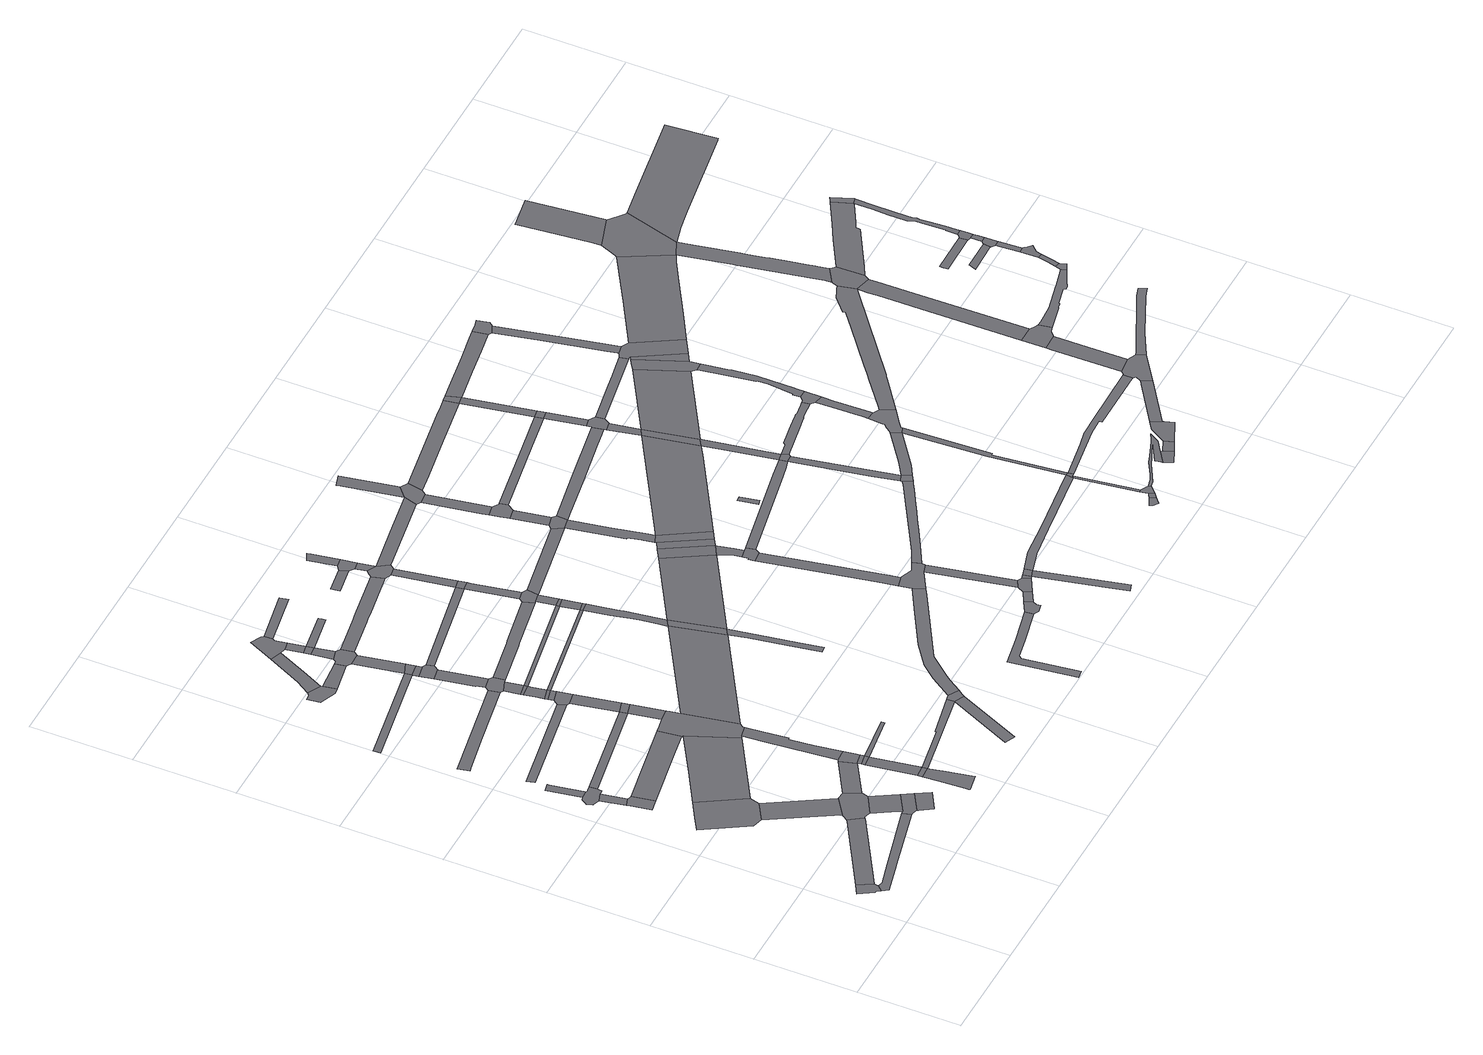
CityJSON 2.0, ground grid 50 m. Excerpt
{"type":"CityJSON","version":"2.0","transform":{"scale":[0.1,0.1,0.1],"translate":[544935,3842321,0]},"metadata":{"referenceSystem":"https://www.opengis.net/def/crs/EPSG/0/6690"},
"CityObjects":{
"road1":{"type":"Road","geometry":[{"type":"MultiSurface","lod":"1","boundaries":[[[0,1,2,3,4,5,6]]]}]},
"road2":{"type":"Road","attributes":{"RoadStructureAttribute.sectionType":"1"},"geometry":[{"type":"MultiSurface","lod":"1","boundaries":[[[7,8,0,6,9,10]]]}]},
"road3":{"type":"Road","attributes":{"RoadStructureAttribute.sectionType":"1"},"geometry":[{"type":"MultiSurface","lod":"1","boundaries":[[[11,12,13,5,4,14,15,16,17,18,19]]]}]},
"road4":{"type":"Road","geometry":[{"type":"MultiSurface","lod":"1","boundaries":[[[20,21,22,23,24,25,26,27]]]}]},
"road5":{"type":"Road","geometry":[{"type":"MultiSurface","lod":"1","boundaries":[[[28,29,30,31,32,33,34]]]}]},
"road6":{"type":"Road","attributes":{"RoadStructureAttribute.sectionType":"1"},"geometry":[{"type":"MultiSurface","lod":"1","boundaries":[[[35,36,30,29]]]}]},
"road7":{"type":"Road","geometry":[{"type":"MultiSurface","lod":"1","boundaries":[[[37,38,39,40,41,42,43,44,45,46,47,48,49,50,36,35,51,52,53]]]}]},
"road8":{"type":"Road","attributes":{"RoadStructureAttribute.sectionType":"1"},"geometry":[{"type":"MultiSurface","lod":"1","boundaries":[[[54,55,56,41,40]]]}]},
"road9":{"type":"Road","attributes":{"RoadStructureAttribute.sectionType":"1"},"geometry":[{"type":"MultiSurface","lod":"1","boundaries":[[[26,25,57,58]]]}]},
"road10":{"type":"Road","geometry":[{"type":"MultiSurface","lod":"1","boundaries":[[[58,57,59,7,10,60,61,62,63,64,65,66,67]]]}]},
"road11":{"type":"Road","attributes":{"RoadStructureAttribute.sectionType":"1"},"geometry":[{"type":"MultiSurface","lod":"1","boundaries":[[[63,62,68,69,70,71]]]}]},
"road12":{"type":"Road","geometry":[{"type":"MultiSurface","lod":"1","boundaries":[[[71,70,11,19,72,73,74,75]]]}]},
"road13":{"type":"Road","attributes":{"RoadStructureAttribute.sectionType":"1"},"geometry":[{"type":"MultiSurface","lod":"1","boundaries":[[[75,74,76,77,78]]]}]},
"road14":{"type":"Road","attributes":{"RoadStructureAttribute.sectionType":"1"},"geometry":[{"type":"MultiSurface","lod":"1","boundaries":[[[79,34,33,80,81]]]}]},
"road15":{"type":"Road","attributes":{"function":"3","RoadStructureAttribute.sectionType":"1"},"geometry":[{"type":"MultiSurface","lod":"1","boundaries":[[[82,83,20,27,84]]]}]},
"road16":{"type":"Road","attributes":{"RoadStructureAttribute.sectionType":"1"},"geometry":[{"type":"MultiSurface","lod":"1","boundaries":[[[85,67,66,86]]]}]},
"road17":{"type":"Road","attributes":{"RoadStructureAttribute.sectionType":"1"},"geometry":[{"type":"MultiSurface","lod":"1","boundaries":[[[87,37,53,88,89]]]}]},
"road18":{"type":"Road","attributes":{"RoadStructureAttribute.sectionType":"1"},"geometry":[{"type":"MultiSurface","lod":"1","boundaries":[[[90,91,92,93]]]}]},
"road19":{"type":"Road","attributes":{"RoadStructureAttribute.sectionType":"1"},"geometry":[{"type":"MultiSurface","lod":"1","boundaries":[[[94,95,96,97,98,99,100,101]]]}]},
"road20":{"type":"Road","attributes":{"RoadStructureAttribute.sectionType":"1"},"geometry":[{"type":"MultiSurface","lod":"1","boundaries":[[[102,103,104,105,106,107,108,109,110,111]]]}]},
"road21":{"type":"Road","geometry":[{"type":"MultiSurface","lod":"1","boundaries":[[[112,113,106,105]]]}]},
"road22":{"type":"Road","attributes":{"RoadStructureAttribute.sectionType":"1"},"geometry":[{"type":"MultiSurface","lod":"1","boundaries":[[[114,115,116,117,118,119,113,112]]]}]},
"road23":{"type":"Road","attributes":{"RoadStructureAttribute.sectionType":"1"},"geometry":[{"type":"MultiSurface","lod":"1","boundaries":[[[120,121,122,123]]]}]},
"road24":{"type":"Road","geometry":[{"type":"MultiSurface","lod":"1","boundaries":[[[124,125,118,117]]]}]},
"road25":{"type":"Road","attributes":{"RoadStructureAttribute.sectionType":"1"},"geometry":[{"type":"MultiSurface","lod":"1","boundaries":[[[126,127,86,128,125,124]]]}]},
"road26":{"type":"Road","geometry":[{"type":"MultiSurface","lod":"1","boundaries":[[[129,130,131,85,86,127]]]}]},
"road27":{"type":"Road","attributes":{"RoadStructureAttribute.sectionType":"1"},"geometry":[{"type":"MultiSurface","lod":"1","boundaries":[[[132,133,134,135,136,137,138,131,130]]]}]},
"road28":{"type":"Road","geometry":[{"type":"MultiSurface","lod":"1","boundaries":[[[139,140,141,142,143,144,145,146,147]]]}]},
"road29":{"type":"Road","geometry":[{"type":"MultiSurface","lod":"1","boundaries":[[[148,149,150,151,152,153,79,81,154,82,84,137,136,155,156,157]]]}]},
"road30":{"type":"Road","geometry":[{"type":"MultiSurface","lod":"1","boundaries":[[[158,159,160,124,117]]]}]},
"road31":{"type":"Road","attributes":{"RoadStructureAttribute.sectionType":"1"},"geometry":[{"type":"MultiSurface","lod":"1","boundaries":[[[161,89,162,151,150]]]}]},
"road32":{"type":"Road","geometry":[{"type":"MultiSurface","lod":"1","boundaries":[[[163,87,89,161]]]}]},
"road33":{"type":"Road","attributes":{"RoadStructureAttribute.sectionType":"1"},"geometry":[{"type":"MultiSurface","lod":"1","boundaries":[[[164,165,139,147,166,167]]]}]},
"road34":{"type":"Road","attributes":{"RoadStructureAttribute.sectionType":"1"},"geometry":[{"type":"MultiSurface","lod":"1","boundaries":[[[168,146,145,169]]]}]},
"road35":{"type":"Road","attributes":{"RoadStructureAttribute.sectionType":"1"},"geometry":[{"type":"MultiSurface","lod":"1","boundaries":[[[170,171,172,87,163]]]}]},
"road36":{"type":"Road","geometry":[{"type":"MultiSurface","lod":"1","boundaries":[[[173,174,90,93,171,170]]]}]},
"road37":{"type":"Road","attributes":{"RoadStructureAttribute.sectionType":"1"},"geometry":[{"type":"MultiSurface","lod":"1","boundaries":[[[175,176,177,174,173]]]}]},
"road38":{"type":"Road","geometry":[{"type":"MultiSurface","lod":"1","boundaries":[[[178,179,177,176]]]}]},
"road39":{"type":"Road","attributes":{"RoadStructureAttribute.sectionType":"1"},"geometry":[{"type":"MultiSurface","lod":"1","boundaries":[[[180,181,182,183,184,185,179,178]]]}]},
"road40":{"type":"Road","attributes":{"RoadStructureAttribute.sectionType":"1"},"geometry":[{"type":"MultiSurface","lod":"1","boundaries":[[[186,187,188,112,105,189]]]}]},
"road41":{"type":"Road","geometry":[{"type":"MultiSurface","lod":"1","boundaries":[[[190,191,184,183]]]}]},
"road42":{"type":"Road","attributes":{"RoadStructureAttribute.sectionType":"1"},"geometry":[{"type":"MultiSurface","lod":"1","boundaries":[[[192,193,191,190]]]}]},
"road43":{"type":"Road","geometry":[{"type":"MultiSurface","lod":"1","boundaries":[[[194,195,94,101,193,192,196,197]]]}]},
"road44":{"type":"Road","attributes":{"RoadStructureAttribute.sectionType":"1"},"geometry":[{"type":"MultiSurface","lod":"1","boundaries":[[[198,199,200,201,202,195,194]]]}]},
"road45":{"type":"Road","attributes":{"RoadStructureAttribute.sectionType":"1"},"geometry":[{"type":"MultiSurface","lod":"1","boundaries":[[[203,204,123,205,206,207,208]]]}]},
"road46":{"type":"Road","geometry":[{"type":"MultiSurface","lod":"1","boundaries":[[[209,208,207,200,199,210,211,212]]]}]},
"road47":{"type":"Road","geometry":[{"type":"MultiSurface","lod":"1","boundaries":[[[213,120,123,204]]]}]},
"road48":{"type":"Road","attributes":{"RoadStructureAttribute.sectionType":"1"},"geometry":[{"type":"MultiSurface","lod":"1","boundaries":[[[214,215,120,213]]]}]},
"road49":{"type":"Road","geometry":[{"type":"MultiSurface","lod":"1","boundaries":[[[216,217,218,168,169,215,214,219,220]]]}]},
"road50":{"type":"Road","attributes":{"RoadStructureAttribute.sectionType":"1"},"geometry":[{"type":"MultiSurface","lod":"1","boundaries":[[[221,222,223,217,216]]]}]},
"road51":{"type":"Road","geometry":[{"type":"MultiSurface","lod":"1","boundaries":[[[224,164,167,225,226,227,228,229,230,231]]]}]},
"road52":{"type":"Road","geometry":[{"type":"MultiSurface","lod":"1","boundaries":[[[232,233,223,222]]]}]},
"road53":{"type":"Road","attributes":{"RoadStructureAttribute.sectionType":"1"},"geometry":[{"type":"MultiSurface","lod":"1","boundaries":[[[226,225,233,232]]]}]},
"road54":{"type":"Road","attributes":{"RoadStructureAttribute.sectionType":"1"},"geometry":[{"type":"MultiSurface","lod":"1","boundaries":[[[189,234,235,236,237]]]}]},
"road55":{"type":"Road","attributes":{"function":"3","RoadStructureAttribute.sectionType":"1"},"geometry":[{"type":"MultiSurface","lod":"1","boundaries":[[[238,157,156,239]]]}]},
"road56":{"type":"Road","geometry":[{"type":"MultiSurface","lod":"1","boundaries":[[[240,241,242,232,222]]]}]},
"road57":{"type":"Road","geometry":[{"type":"MultiSurface","lod":"1","boundaries":[[[243,244,186,189,237,245,246]]]}]},
"road58":{"type":"Road","attributes":{"RoadStructureAttribute.sectionType":"1"},"geometry":[{"type":"MultiSurface","lod":"1","boundaries":[[[247,178,176,248]]]}]},
"road59":{"type":"Road","attributes":{"RoadStructureAttribute.sectionType":"1"},"geometry":[{"type":"MultiSurface","lod":"1","boundaries":[[[249,190,183,250]]]}]},
"road60":{"type":"Road","attributes":{"RoadStructureAttribute.sectionType":"1"},"geometry":[{"type":"MultiSurface","lod":"1","boundaries":[[[251,230,229,252]]]}]},
"road61":{"type":"Road","attributes":{"RoadStructureAttribute.sectionType":"1"},"geometry":[{"type":"MultiSurface","lod":"1","boundaries":[[[253,254,255,197,196,256,257,258]]]}]},
"road62":{"type":"Road","attributes":{"RoadStructureAttribute.sectionType":"1"},"geometry":[{"type":"MultiSurface","lod":"1","boundaries":[[[259,212,211,260]]]}]},
"road63":{"type":"Road","attributes":{"RoadStructureAttribute.sectionType":"1"},"geometry":[{"type":"MultiSurface","lod":"1","boundaries":[[[261,262,263,264,265,220,219,266,267,268,269,270,271]]]}]},
"road64":{"type":"Road","attributes":{"RoadStructureAttribute.sectionType":"1"},"geometry":[{"type":"MultiSurface","lod":"1","boundaries":[[[272,273,274,275,276,277,278,239]]]}]},
"road65":{"type":"Road","geometry":[{"type":"MultiSurface","lod":"1","boundaries":[[[279,238,239,278]]]}]},
"road66":{"type":"Road","attributes":{"RoadStructureAttribute.sectionType":"1"},"geometry":[{"type":"MultiSurface","lod":"1","boundaries":[[[280,281,282,283,284,248,285,286,287,288,289,290,291,292,238,279]]]}]},
"road67":{"type":"Road","geometry":[{"type":"MultiSurface","lod":"1","boundaries":[[[293,247,248,284]]]}]},
"road68":{"type":"Road","attributes":{"RoadStructureAttribute.sectionType":"1"},"geometry":[{"type":"MultiSurface","lod":"1","boundaries":[[[294,295,250,296,297,247,293]]]}]},
"road69":{"type":"Road","geometry":[{"type":"MultiSurface","lod":"1","boundaries":[[[298,299,300,301,302]]]}]},
"road70":{"type":"Road","geometry":[{"type":"MultiSurface","lod":"1","boundaries":[[[303,249,250,295]]]}]},
"road71":{"type":"Road","attributes":{"RoadStructureAttribute.sectionType":"1"},"geometry":[{"type":"MultiSurface","lod":"1","boundaries":[[[304,305,306,307,308,243,246,309,310,311,312,313]]]}]},
"road72":{"type":"Road","attributes":{"RoadStructureAttribute.sectionType":"1"},"geometry":[{"type":"MultiSurface","lod":"1","boundaries":[[[314,315,316,249,303]]]}]},
"road73":{"type":"Road","geometry":[{"type":"MultiSurface","lod":"1","boundaries":[[[317,318,253,258,315,314,319]]]}]},
"road74":{"type":"Road","attributes":{"RoadStructureAttribute.sectionType":"1"},"geometry":[{"type":"MultiSurface","lod":"1","boundaries":[[[320,321,260,322,318,317]]]}]},
"road75":{"type":"Road","attributes":{"RoadStructureAttribute.sectionType":"1"},"geometry":[{"type":"MultiSurface","lod":"1","boundaries":[[[323,324,325,326,327,328,329,330,331]]]}]},
"road76":{"type":"Road","geometry":[{"type":"MultiSurface","lod":"1","boundaries":[[[332,333,259,260,321]]]}]},
"road77":{"type":"Road","attributes":{"RoadStructureAttribute.sectionType":"1"},"geometry":[{"type":"MultiSurface","lod":"1","boundaries":[[[334,335,259,333]]]}]},
"road78":{"type":"Road","geometry":[{"type":"MultiSurface","lod":"1","boundaries":[[[336,337,338,261,271,335,334,339,340]]]}]},
"road79":{"type":"Road","geometry":[{"type":"MultiSurface","lod":"1","boundaries":[[[341,342,343,298,302,344,345]]]}]},
"road80":{"type":"Road","attributes":{"RoadStructureAttribute.sectionType":"1"},"geometry":[{"type":"MultiSurface","lod":"1","boundaries":[[[345,344,336,340]]]}]},
"road81":{"type":"Road","attributes":{"RoadStructureAttribute.sectionType":"1"},"geometry":[{"type":"MultiSurface","lod":"1","boundaries":[[[346,347,348,343,342,341]]]}]},
"road82":{"type":"Road","attributes":{"function":"3","RoadStructureAttribute.sectionType":"1"},"geometry":[{"type":"MultiSurface","lod":"1","boundaries":[[[349,279,278,350,351]]]}]},
"road83":{"type":"Road","attributes":{"RoadStructureAttribute.sectionType":"1"},"geometry":[{"type":"MultiSurface","lod":"1","boundaries":[[[352,319,314,353]]]}]},
"road84":{"type":"Road","geometry":[{"type":"MultiSurface","lod":"1","boundaries":[[[354,323,331,355,356,357,358]]]}]},
"road85":{"type":"Road","attributes":{"RoadStructureAttribute.sectionType":"1"},"geometry":[{"type":"MultiSurface","lod":"1","boundaries":[[[359,360,340,339,361,362]]]}]},
"road86":{"type":"Road","attributes":{"RoadStructureAttribute.sectionType":"1"},"geometry":[{"type":"MultiSurface","lod":"1","boundaries":[[[363,354,358,364]]]}]},
"road87":{"type":"Road","attributes":{"RoadStructureAttribute.sectionType":"1"},"geometry":[{"type":"MultiSurface","lod":"1","boundaries":[[[365,366,367,368,369,370]]]}]},
"road88":{"type":"Road","geometry":[{"type":"MultiSurface","lod":"1","boundaries":[[[371,372,370,369,304,313,373,374,375,376]]]}]},
"road89":{"type":"Road","geometry":[{"type":"MultiSurface","lod":"1","boundaries":[[[377,349,351,378]]]}]},
"road90":{"type":"Road","geometry":[{"type":"MultiSurface","lod":"1","boundaries":[[[379,380,363,364,381,382]]]}]},
"road91":{"type":"Road","geometry":[{"type":"MultiSurface","lod":"1","boundaries":[[[383,384,385,386,387,367,366,388]]]}]},
"road92":{"type":"Road","attributes":{"RoadStructureAttribute.sectionType":"1"},"geometry":[{"type":"MultiSurface","lod":"1","boundaries":[[[389,390,378,351,391,392,385,384]]]}]},
"road93":{"type":"Road","attributes":{"RoadStructureAttribute.sectionType":"1"},"geometry":[{"type":"MultiSurface","lod":"1","boundaries":[[[374,373,380,379]]]}]},
"road94":{"type":"Road","attributes":{"RoadStructureAttribute.sectionType":"1"},"geometry":[{"type":"MultiSurface","lod":"1","boundaries":[[[393,377,378,394]]]}]},
"road95":{"type":"Road","attributes":{"RoadStructureAttribute.sectionType":"1"},"geometry":[{"type":"MultiSurface","lod":"1","boundaries":[[[395,382,381,396]]]}]},
"road96":{"type":"Road","attributes":{"RoadStructureAttribute.sectionType":"1"},"geometry":[{"type":"MultiSurface","lod":"1","boundaries":[[[397,398,399,353,400,401,402,403,404,405]]]}]},
"road97":{"type":"Road","attributes":{"RoadStructureAttribute.sectionType":"1"},"geometry":[{"type":"MultiSurface","lod":"1","boundaries":[[[406,407,396,408,409,410]]]}]},
"road98":{"type":"Road","geometry":[{"type":"MultiSurface","lod":"1","boundaries":[[[405,404,393,394,411]]]}]},
"road99":{"type":"Road","geometry":[{"type":"MultiSurface","lod":"1","boundaries":[[[412,395,396,407]]]}]},
"road100":{"type":"Road","geometry":[{"type":"MultiSurface","lod":"1","boundaries":[[[413,414,352,353,399,415]]]}]},
"road101":{"type":"Road","attributes":{"RoadStructureAttribute.sectionType":"1"},"geometry":[{"type":"MultiSurface","lod":"1","boundaries":[[[416,417,418,414,413]]]}]},
"road102":{"type":"Road","geometry":[{"type":"MultiSurface","lod":"1","boundaries":[[[419,420,421,422,423,418,417,424,425]]]}]},
"road103":{"type":"Road","attributes":{"RoadStructureAttribute.sectionType":"1"},"geometry":[{"type":"MultiSurface","lod":"1","boundaries":[[[426,427,428,429,421,420]]]}]},
"road104":{"type":"Road","geometry":[{"type":"MultiSurface","lod":"1","boundaries":[[[430,431,432,359,362,427,426,433,434]]]}]},
"road105":{"type":"Road","attributes":{"RoadStructureAttribute.sectionType":"1"},"geometry":[{"type":"MultiSurface","lod":"1","boundaries":[[[435,436,437,359,432]]]}]},
"road106":{"type":"Road","attributes":{"RoadStructureAttribute.sectionType":"1"},"geometry":[{"type":"MultiSurface","lod":"1","boundaries":[[[438,439,440,441,376,375,442,443,444,445,446,447,448,449]]]}]},
"road107":{"type":"Road","attributes":{"RoadStructureAttribute.sectionType":"1"},"geometry":[{"type":"MultiSurface","lod":"1","boundaries":[[[450,451,452,453,383,388,454,455,456,457]]]}]},
"road108":{"type":"Road","geometry":[{"type":"MultiSurface","lod":"1","boundaries":[[[458,459,460,461]]]}]},
"road109":{"type":"Road","attributes":{"function":"3","RoadStructureAttribute.sectionType":"1"},"geometry":[{"type":"MultiSurface","lod":"1","boundaries":[[[462,463,464,405,411,465,466,467]]]}]},
"road110":{"type":"Road","attributes":{"RoadStructureAttribute.sectionType":"1"},"geometry":[{"type":"MultiSurface","lod":"1","boundaries":[[[468,469,470,412,407,471,472,473]]]}]},
"road111":{"type":"Road","attributes":{"RoadStructureAttribute.sectionType":"1"},"geometry":[{"type":"MultiSurface","lod":"1","boundaries":[[[474,475,415,399,476,477,478,479,480]]]}]},
"road112":{"type":"Road","attributes":{"RoadStructureAttribute.sectionType":"1"},"geometry":[{"type":"MultiSurface","lod":"1","boundaries":[[[481,482,425,424,483,484]]]}]},
"road113":{"type":"Road","attributes":{"RoadStructureAttribute.sectionType":"1"},"geometry":[{"type":"MultiSurface","lod":"1","boundaries":[[[485,486,487,488,434,433,489,490,491]]]}]},
"road114":{"type":"Road","geometry":[{"type":"MultiSurface","lod":"1","boundaries":[[[492,493,438,449,494]]]}]},
"road115":{"type":"Road","geometry":[{"type":"MultiSurface","lod":"1","boundaries":[[[495,496,497,498,499,500]]]}]},
"road116":{"type":"Road","attributes":{"RoadStructureAttribute.sectionType":"1"},"geometry":[{"type":"MultiSurface","lod":"1","boundaries":[[[457,501,502,493,492,503]]]}]},
"road117":{"type":"Road","geometry":[{"type":"MultiSurface","lod":"1","boundaries":[[[504,450,457,503,505,506,507]]]}]},
"road118":{"type":"Road","attributes":{"RoadStructureAttribute.sectionType":"1"},"geometry":[{"type":"MultiSurface","lod":"1","boundaries":[[[508,509,495,500,510,511]]]}]},
"road119":{"type":"Road","attributes":{"RoadStructureAttribute.sectionType":"1"},"geometry":[{"type":"MultiSurface","lod":"1","boundaries":[[[512,513,514,467,515,450,504]]]}]},
"road120":{"type":"Road","geometry":[{"type":"MultiSurface","lod":"1","boundaries":[[[516,517,518,508,511,519,520,521]]]}]},
"road121":{"type":"Road","attributes":{"RoadStructureAttribute.sectionType":"1"},"geometry":[{"type":"MultiSurface","lod":"1","boundaries":[[[522,473,518,517]]]}]},
"road122":{"type":"Road","geometry":[{"type":"MultiSurface","lod":"1","boundaries":[[[523,462,467,514]]]}]},
"road123":{"type":"Road","attributes":{"RoadStructureAttribute.sectionType":"1"},"geometry":[{"type":"MultiSurface","lod":"1","boundaries":[[[524,525,462,523]]]}]},
"road124":{"type":"Road","geometry":[{"type":"MultiSurface","lod":"1","boundaries":[[[526,468,473,522,527]]]}]},
"road125":{"type":"Road","geometry":[{"type":"MultiSurface","lod":"1","boundaries":[[[528,529,530,474,480,525,524,531,532]]]}]},
"road126":{"type":"Road","attributes":{"RoadStructureAttribute.sectionType":"1"},"geometry":[{"type":"MultiSurface","lod":"1","boundaries":[[[533,534,535,536,492,494,537,538,539]]]}]},
"road127":{"type":"Road","attributes":{"RoadStructureAttribute.sectionType":"1"},"geometry":[{"type":"MultiSurface","lod":"1","boundaries":[[[540,484,529,528]]]}]},
"road128":{"type":"Road","geometry":[{"type":"MultiSurface","lod":"1","boundaries":[[[541,481,484,540]]]}]},
"road129":{"type":"Road","attributes":{"RoadStructureAttribute.sectionType":"1"},"geometry":[{"type":"MultiSurface","lod":"1","boundaries":[[[542,491,481,541]]]}]},
"road130":{"type":"Road","geometry":[{"type":"MultiSurface","lod":"1","boundaries":[[[543,485,491,542]]]}]},
"road131":{"type":"Road","attributes":{"RoadStructureAttribute.sectionType":"1"},"geometry":[{"type":"MultiSurface","lod":"1","boundaries":[[[544,545,546,539,547,468,526]]]}]},
"road132":{"type":"Road","attributes":{"RoadStructureAttribute.sectionType":"1"},"geometry":[{"type":"MultiSurface","lod":"1","boundaries":[[[548,549,550,551,552,553,554,555,556,557,504,507,558,559,560,561,562,563,564,565]]]}]},
"road133":{"type":"Road","attributes":{"RoadStructureAttribute.sectionType":"1"},"geometry":[{"type":"MultiSurface","lod":"1","boundaries":[[[566,567,568,569,570,571,572,573,574,575,576,577,521,520,578,579,580,581,582,583,584,585,586,587,588,589]]]}]},
"road134":{"type":"Road","geometry":[{"type":"MultiSurface","lod":"1","boundaries":[[[589,588,590,591,592]]]}]},
"road135":{"type":"Road","attributes":{"function":"3","RoadStructureAttribute.sectionType":"1"},"geometry":[{"type":"MultiSurface","lod":"1","boundaries":[[[593,594,523,514,595]]]}]},
"road136":{"type":"Road","geometry":[{"type":"MultiSurface","lod":"1","boundaries":[[[596,597,598,599,600,533,539,546,601,602,603,604,605,606]]]}]},
"road137":{"type":"Road","attributes":{"RoadStructureAttribute.sectionType":"1"},"geometry":[{"type":"MultiSurface","lod":"1","boundaries":[[[607,592,591,608]]]}]},
"road138":{"type":"Road","attributes":{"RoadStructureAttribute.sectionType":"1"},"geometry":[{"type":"MultiSurface","lod":"1","boundaries":[[[609,610,611,612,532,531,613,614]]]}]},
"road139":{"type":"Road","attributes":{"RoadStructureAttribute.sectionType":"1"},"geometry":[{"type":"MultiSurface","lod":"1","boundaries":[[[615,616,617,618,619,596,606,620,621,622,623,624]]]}]},
"road140":{"type":"Road","attributes":{"RoadStructureAttribute.sectionType":"1"},"geometry":[{"type":"MultiSurface","lod":"1","boundaries":[[[625,626,627,628,543,542,629,630,631]]]}]},
"road141":{"type":"Road","geometry":[{"type":"MultiSurface","lod":"1","boundaries":[[[632,633,548,565,634,615,624,635]]]}]},
"road142":{"type":"Road","attributes":{"RoadStructureAttribute.sectionType":"1"},"geometry":[{"type":"MultiSurface","lod":"1","boundaries":[[[636,637,638,639,640,526,527,641,642,643,644,645,646]]]}]},
"road143":{"type":"Road","geometry":[{"type":"MultiSurface","lod":"1","boundaries":[[[647,648,649,650,607,608,651,652,653,654]]]}]},
"road144":{"type":"Road","attributes":{"RoadStructureAttribute.sectionType":"1"},"geometry":[{"type":"MultiSurface","lod":"1","boundaries":[[[655,656,657,658,659,660,661,662,663,664,665,666,667,668,669,670,671,632,635]]]}]},
"road145":{"type":"Road","geometry":[{"type":"MultiSurface","lod":"1","boundaries":[[[672,673,593,595,674,662,661,675,676]]]}]},
"road146":{"type":"Road","attributes":{"RoadStructureAttribute.sectionType":"1"},"geometry":[{"type":"MultiSurface","lod":"1","boundaries":[[[677,672,676,678]]]}]},
"road147":{"type":"Road","attributes":{"RoadStructureAttribute.sectionType":"1"},"geometry":[{"type":"MultiSurface","lod":"1","boundaries":[[[679,680,647,654,681]]]}]},
"road148":{"type":"Road","attributes":{"RoadStructureAttribute.sectionType":"1"},"geometry":[{"type":"MultiSurface","lod":"1","boundaries":[[[682,683,684,685,686,687,688,689,690,691,692,693]]]}]},
"road149":{"type":"Road","geometry":[{"type":"MultiSurface","lod":"1","boundaries":[[[694,693,692,695,609,614,696,677,678,697,698]]]}]},
"road150":{"type":"Road","geometry":[{"type":"MultiSurface","lod":"1","boundaries":[[[699,700,625,631,688,687,701]]]}]},
"road151":{"type":"Road","attributes":{"RoadStructureAttribute.sectionType":"1"},"geometry":[{"type":"MultiSurface","lod":"1","boundaries":[[[702,703,704,705,706,707,708,709,710,711,712,713,604,603,714,715,716,717,718]]]}]},
"road152":{"type":"Road","geometry":[{"type":"MultiSurface","lod":"1","boundaries":[[[719,720,721,722,636,646,723,724,725,679,681,726,727,728]]]}]},
"road153":{"type":"Road","attributes":{"RoadStructureAttribute.sectionType":"1"},"geometry":[{"type":"MultiSurface","lod":"1","boundaries":[[[729,730,731,732,721,720]]]}]},
"road154":{"type":"Road","attributes":{"function":"3","RoadStructureAttribute.sectionType":"1"},"geometry":[{"type":"MultiSurface","lod":"1","boundaries":[[[733,734,735,736,698,697,737,738,739,740,741]]]}]},
"road155":{"type":"Road","geometry":[{"type":"MultiSurface","lod":"1","boundaries":[[[742,743,744,731,730,745,746,747]]]}]},
"road156":{"type":"Road","attributes":{"RoadStructureAttribute.sectionType":"1"},"geometry":[{"type":"MultiSurface","lod":"1","boundaries":[[[718,748,749,750,751,752,744,743,753,754,755]]]}]},
"road157":{"type":"Road","attributes":{"RoadStructureAttribute.sectionType":"1"},"geometry":[{"type":"MultiSurface","lod":"1","boundaries":[[[756,757,758,759,760,761,728,727]]]}]},
"road158":{"type":"Road","geometry":[{"type":"MultiSurface","lod":"1","boundaries":[[[762,763,764,702,718,755,765,766,767,768]]]}]},
"road159":{"type":"Road","attributes":{"RoadStructureAttribute.sectionType":"1"},"geometry":[{"type":"MultiSurface","lod":"1","boundaries":[[[769,770,771,772,773,774,775,776,777,778,747,746,779,780,781,782,783,784,785,786,787,788,789]]]}]},
"road160":{"type":"Road","attributes":{"RoadStructureAttribute.sectionType":"1"},"geometry":[{"type":"MultiSurface","lod":"1","boundaries":[[[790,791,792,793,794,795,796,797,798,799,800,801,802,741,803,804,805,806,807,808,809,810,764,763]]]}]},
"road161":{"type":"Road","geometry":[{"type":"MultiSurface","lod":"1","boundaries":[[[811,812,813,814,815,733,741,802,816]]]}]},
"road162":{"type":"Road","attributes":{"RoadStructureAttribute.sectionType":"1"},"geometry":[{"type":"MultiSurface","lod":"1","boundaries":[[[817,818,819,820,821,822,814,813]]]}]},
"road163":{"type":"Road","geometry":[{"type":"MultiSurface","lod":"1","boundaries":[[[823,769,789,824,825,826]]]}]},
"road164":{"type":"Road","geometry":[{"type":"MultiSurface","lod":"1","boundaries":[[[827,828,829,830,831,832]]]}]},
"road165":{"type":"Road","geometry":[{"type":"MultiSurface","lod":"1","boundaries":[[[833,834,835,836,837]]]}]},
"road166":{"type":"Road","attributes":{"RoadStructureAttribute.sectionType":"1"},"geometry":[{"type":"MultiSurface","lod":"1","boundaries":[[[838,839,823,826,840,841]]]}]},
"road167":{"type":"Road","attributes":{"RoadStructureAttribute.sectionType":"1"},"geometry":[{"type":"MultiSurface","lod":"1","boundaries":[[[842,843,844,845,846,847,768,767,848,849,850,851,852,853,854]]]}]},
"road168":{"type":"Road","geometry":[{"type":"MultiSurface","lod":"1","boundaries":[[[855,856,857,858,838,841,859,860,861]]]}]},
"road169":{"type":"Road","attributes":{"RoadStructureAttribute.sectionType":"1"},"geometry":[{"type":"MultiSurface","lod":"1","boundaries":[[[862,863,864,865,866,858,857]]]}]},
"road170":{"type":"Road","geometry":[{"type":"MultiSurface","lod":"1","boundaries":[[[867,868,869,870,871,827,832,872,873,865,864]]]}]},
"road171":{"type":"Road","attributes":{"RoadStructureAttribute.sectionType":"1"},"geometry":[{"type":"MultiSurface","lod":"1","boundaries":[[[874,875,876,869,868]]]}]},
"road172":{"type":"Road","geometry":[{"type":"MultiSurface","lod":"1","boundaries":[[[877,878,879,880,881,833,837,882,883,876,875]]]}]},
"road173":{"type":"Road","attributes":{"RoadStructureAttribute.sectionType":"1"},"geometry":[{"type":"MultiSurface","lod":"1","boundaries":[[[884,885,886,887,888,889,890,891,892,893,854,894,895,896,897,898,899,900,901,879,878]]]}]},
"road174":{"type":"Road","geometry":[{"type":"MultiSurface","lod":"1","boundaries":[[[902,903,842,854,893,904]]]}]},
"road175":{"type":"Road","attributes":{"function":"3","RoadStructureAttribute.sectionType":"1"},"geometry":[{"type":"MultiSurface","lod":"1","boundaries":[[[905,906,907,908,816,802,909,910,911,912,913]]]}]}
},
"vertices":[
[125,305,0],[77,276,0],[118,208,0],[126,207,0],[139,189,0],[164,215,0],[166,236,0],
[490,522,0],[481,516,0],[531,453,0],[536,456,0],
[632,323,0],[306,238,0],[188,208,0],[159,160,0],[176,164,0],[195,169,0],[313,199,0],[316,199,0],[643,282,0],
[304,1178,0],[218,1126,0],[150,1086,0],[279,870,0],[312,862,0],[328,858,0],[421,914,0],[433,962,0],
[212,1439,0],[202,1442,0],[162,1429,0],[163,1423,0],[183,1315,0],[243,1326,0],[223,1435,0],
[178,1565,0],[138,1549,0],
[199,1628,0],[185,1626,0],[165,1622,0],[164,1626,0],[127,1624,0],[126,1624,0],[110,1619,0],[108,1616,0],[106,1613,0],[96,1596,0],[93,1591,0],[102,1561,0],[105,1561,0],[117,1557,0],[197,1567,0],[198,1567,0],[203,1590,0],
[135,1792,0],[134,1799,0],[95,1791,0],
[509,553,0],[600,616,0],
[507,548,0],[541,459,0],[564,452,0],[571,449,0],[666,504,0],[668,511,0],[669,513,0],[676,539,0],[636,611,0],
[635,343,0],[639,336,0],[645,326,0],[739,382,0],
[656,279,0],[669,276,0],[677,273,0],[770,329,0],
[681,266,0],[717,207,0],[810,262,0],
[655,1516,0],[548,1383,0],[669,1405,0],
[674,1399,0],[472,1278,0],[772,1163,0],
[817,718,0],[841,638,0],
[694,1717,0],[206,1590,0],[701,1680,0],
[621,1984,0],[115,1891,0],[125,1852,0],[636,1944,0],
[574,2295,0],[274,2237,0],[91,2203,0],[58,2197,0],[70,2142,0],[85,2145,0],[284,2184,0],[583,2241,0],
[981,153,0],[956,280,0],[944,339,0],[943,346,0],[883,342,0],[888,271,0],[897,142,0],[898,127,0],[899,121,0],[984,138,0],
[938,371,0],[881,366,0],
[937,377,0],[937,378,0],[902,600,0],[900,610,0],[846,602,0],[880,377,0],
[515,2670,0],[5,2578,0],[8,2543,0],[521,2635,0],
[897,629,0],[844,618,0],
[896,638,0],[894,650,0],[842,630,0],
[889,682,0],[882,726,0],[825,722,0],
[862,858,0],[852,975,0],[859,978,0],[847,1105,0],[840,1182,0],[782,1169,0],[792,1071,0],
[221,2997,0],[216,2992,0],[208,2987,0],[182,2984,0],[190,2920,0],[270,2888,0],[298,2893,0],[286,2957,0],[284,2966,0],
[795,1497,0],[791,1521,0],[788,1535,0],[730,1530,0],[719,1528,0],[684,1521,0],[672,1401,0],[839,1190,0],[851,1209,0],[800,1472,0],
[1129,642,0],[1128,651,0],[1127,659,0],
[758,1695,0],[701,1678,0],
[751,1733,0],
[347,3234,0],[267,3069,0],[335,3071,0],[404,3215,0],
[441,2973,0],[451,2921,0],
[710,1948,0],[652,1937,0],[694,1718,0],
[696,2022,0],[638,2006,0],
[693,2036,0],[691,2047,0],[634,2032,0],
[688,2064,0],[631,2049,0],
[683,2090,0],[674,2139,0],[673,2146,0],[672,2151,0],[614,2141,0],[624,2089,0],
[1380,463,0],[1173,420,0],[1174,414,0],[1384,426,0],
[669,2166,0],[612,2156,0],
[653,2253,0],[599,2230,0],
[642,2323,0],[586,2313,0],[666,2256,0],[658,2310,0],
[599,2548,0],[599,2550,0],[539,2538,0],[574,2354,0],[577,2353,0],
[586,2621,0],[581,2646,0],[521,2633,0],[522,2630,0],[526,2608,0],[586,2619,0],
[605,2609,0],[614,2572,0],[615,2574,0],[607,2609,0],
[573,2691,0],
[532,2908,0],[473,2905,0],
[515,3003,0],[466,2988,0],[458,2976,0],[549,2929,0],[537,2988,0],
[497,3095,0],[496,3098,0],[451,3091,0],
[409,3363,0],[433,3210,0],[473,3218,0],[464,3266,0],[463,3273,0],[471,3285,0],[470,3327,0],[462,3337,0],
[490,3132,0],[446,3125,0],
[1383,424,0],[1241,114,0],[1290,91,0],[1433,403,0],
[1288,1765,0],[1347,1506,0],
[682,3131,0],[679,3148,0],[676,3164,0],
[1406,469,0],[1393,466,0],[1441,420,0],[1458,440,0],
[1217,2157,0],[1219,2142,0],
[1197,2262,0],[1198,2247,0],
[722,3374,0],[730,3333,0],
[1154,2406,0],[898,2356,0],[883,2353,0],[890,2298,0],[908,2303,0],[1173,2353,0],
[1115,2709,0],[1122,2671,0],
[1018,3073,0],[984,3067,0],[787,3032,0],[756,3027,0],[736,3023,0],[744,2962,0],[763,2966,0],[796,2971,0],[1021,3009,0],[1029,3010,0],[1035,3011,0],
[1367,1417,0],[1396,1242,0],[1425,1087,0],[1455,1090,0],[1434,1212,0],[1404,1384,0],[1381,1526,0],
[1323,1786,0],
[1316,1830,0],[1291,1982,0],[1290,1987,0],[1274,2081,0],[1263,2150,0],[1222,2130,0],[1241,2023,0],[1251,1979,0],[1251,1978,0],[1261,1933,0],[1269,1893,0],[1281,1809,0],[1286,1773,0],
[1260,2165,0],
[1250,2223,0],[1245,2256,0],[1201,2235,0],[1214,2169,0],
[995,3216,0],[871,3196,0],[874,3175,0],[878,3155,0],[1010,3176,0],
[1243,2270,0],
[1966,909,0],[1826,830,0],[1648,728,0],[1541,648,0],[1478,576,0],[1498,503,0],[1526,538,0],[1609,636,0],[1950,832,0],[1987,854,0],
[1227,2363,0],[1182,2355,0],[1198,2262,0],
[1209,2432,0],[1167,2425,0],[1235,2421,0],
[1167,2662,0],[1165,2677,0],[1122,2670,0],
[2038,399,0],[1858,357,0],[1714,331,0],[1756,5,0],[1796,12,0],[1761,285,0],[1771,300,0],[1866,318,0],[2045,360,0],
[1161,2704,0],[1159,2717,0],
[1106,3004,0],[1066,2996,0],
[1044,3102,0],[1028,3084,0],[1026,3082,0],[1126,3027,0],[1089,3081,0],
[1061,3240,0],[1060,3240,0],[1020,3233,0],[1034,3158,0],[1074,3165,0],
[1038,3373,0],[1035,3390,0],[994,3371,0],
[1665,1990,0],[1785,1768,0],[1794,1774,0],
[1635,2495,0],[1666,2445,0],
[2100,433,0],[2069,348,0],[2108,355,0],[2105,375,0],[2114,395,0],
[1545,3160,0],[1316,3121,0],[1132,3028,0],[1527,3095,0],
[2153,462,0],[2174,428,0],
[1994,1057,0],[1886,1611,0],[1832,1603,0],[1936,1064,0],[1954,970,0],[2009,985,0],
[2092,972,0],[2069,961,0],[2083,908,0],[2126,923,0],[2130,942,0],[2116,984,0],
[1718,2022,0],[1847,1805,0],
[2210,515,0],[2169,493,0],[2246,468,0],[2230,505,0],
[1890,1677,0],[1873,1674,0],[1829,1666,0],[1835,1636,0],[1826,1634,0],[1898,1633,0],
[1864,1722,0],[1848,1798,0],[1819,1723,0],[1824,1698,0],
[1754,2043,0],[1883,1826,0],
[2250,511,0],[2258,472,0],
[1787,2100,0],[1753,2276,0],[1718,2455,0],[1719,2170,0],[1727,2171,0],[1740,2108,0],[1742,2100,0],[1752,2051,0],[1794,2068,0],
[2373,159,0],[2296,483,0],[2334,149,0],[2360,43,0],[2398,56,0],
[1924,1851,0],
[2288,522,0],
[1704,2526,0],[1652,2513,0],[1722,2511,0],
[1672,2695,0],[1672,2696,0],[1619,2686,0],
[1686,2769,0],[1654,2790,0],[1601,2779,0],[1611,2730,0],[1611,2728,0],[1696,2732,0],[1687,2770,0],
[1602,3087,0],[1547,3081,0],[1595,2810,0],[1598,2795,0],
[1630,3188,0],[1609,3200,0],[1598,3207,0],[1618,3110,0],[1634,3185,0],
[1545,3481,0],[1487,3464,0],[1488,3457,0],
[2573,1246,0],[2555,1234,0],[2184,1016,0],[2181,1014,0],[2230,997,0],[2317,1045,0],[2379,1081,0],[2420,1104,0],[2463,1129,0],[2547,1177,0],[2578,1195,0],[2596,1205,0],
[2465,1790,0],[2452,1788,0],[2450,1787,0],[2372,1773,0],[2381,1730,0],[2427,1739,0],[2460,1749,0],[2474,1753,0],
[2169,1748,0],[2194,1754,0],[2176,1844,0],[2151,1842,0],
[2351,2400,0],[1853,2101,0],[1811,2077,0],[2352,2106,0],[2396,2133,0],[2403,2137,0],
[2917,617,0],[2560,571,0],[2393,554,0],[2401,514,0],[2566,538,0],[2912,583,0],
[2304,2619,0],[1968,2557,0],[1755,2462,0],[1979,2503,0],[2200,2544,0],[2281,2559,0],[2317,2566,0],
[2259,2873,0],[2063,2837,0],[2070,2798,0],[2267,2833,0],
[2184,3278,0],[2158,3273,0],[2140,3270,0],[2084,3261,0],[1715,3125,0],[1947,3166,0],[2196,3208,0],
[2605,1266,0],[2571,1252,0],[2629,1224,0],
[2938,228,0],[2913,215,0],[2895,206,0],[2901,190,0],[2924,175,0],[2954,200,0],
[2518,1518,0],[2544,1381,0],[2508,1753,0],
[2503,1797,0],[2511,1757,0],[2514,1761,0],[2517,1766,0],
[2963,241,0],[2955,237,0],[2970,214,0],[2979,221,0],
[2453,2080,0],[2441,2151,0],[2440,2158,0],[2417,2058,0],
[2998,267,0],[2970,283,0],[2957,281,0],[3009,249,0],[3012,252,0],[3005,263,0],
[2924,590,0],
[2385,2418,0],
[2360,2561,0],[2320,2553,0],
[2933,617,0],[2936,592,0],
[2344,2651,0],[2304,2643,0],[2309,2620,0],[2379,2590,0],[2374,2633,0],
[2832,1428,0],[2807,1409,0],[2679,1314,0],[2607,1267,0],[2683,1256,0],[2850,1378,0],[2856,1382,0],
[2308,2840,0],
[2300,2880,0],
[2236,3214,0],
[2216,3283,0],
[2896,967,0],[2905,969,0],[2884,1393,0],[2878,982,0],
[2846,1861,0],[2824,1857,0],[2765,1848,0],[2764,1852,0],[2755,1851,0],[2717,1844,0],[2703,1842,0],[2574,1819,0],[2567,1808,0],[2564,1808,0],[2531,1770,0],[2570,1777,0],[2710,1802,0],[2717,1804,0],[2757,1811,0],[2757,1813,0],[2776,1816,0],[2853,1825,0],
[3239,320,0],[3279,346,0],[3289,353,0],[3299,370,0],[3316,399,0],[3286,384,0],[3269,376,0],[3184,342,0],[3149,330,0],[3122,314,0],[3077,289,0],[3047,274,0],[3040,258,0],[3072,276,0],[3142,314,0],[3172,327,0],[3217,348,0],[3271,368,0],[3170,310,0],[3165,307,0],[3170,292,0],[3170,290,0],[3173,273,0],[3232,315,0],
[3193,230,0],[3258,260,0],[3238,304,0],
[2721,2620,0],[2386,2419,0],[2818,2385,0],
[2876,1554,0],[2872,1482,0],[2872,1474,0],[2857,1456,0],[2840,1435,0],[2883,1402,0],[2909,1421,0],[2980,1472,0],[2948,1536,0],[2943,1539,0],[2917,1551,0],
[3299,332,0],[3314,285,0],
[2767,2706,0],[2679,2689,0],[2644,2682,0],[2581,2671,0],[2677,2645,0],[2775,2663,0],
[2872,1807,0],[2874,1726,0],[2874,1725,0],[2878,1599,0],[2877,1583,0],[2917,1564,0],[2917,1566,0],[2914,1725,0],[2914,1727,0],[2913,1798,0],
[2641,3356,0],[2594,3348,0],[2471,3326,0],[2277,3293,0],[2406,3243,0],[2541,3266,0],[2654,3285,0],
[2874,1881,0],[2860,1863,0],[2858,1820,0],[2914,1880,0],
[3610,672,0],[3293,666,0],[3199,664,0],[3198,664,0],[3122,647,0],[3128,622,0],[3212,635,0],[3294,639,0],[3294,635,0],[3295,625,0],[3608,627,0],
[3386,437,0],[3372,428,0],[3343,408,0],[3312,355,0],[3427,337,0],[3412,384,0],[3408,386,0],[3408,388,0],
[2914,1918,0],[2915,1930,0],[2917,2112,0],[2902,2228,0],[2899,2247,0],[2887,2333,0],[2882,2366,0],[2840,2363,0],[2841,2360,0],[2862,2222,0],[2880,2111,0],[2882,2098,0],[2887,2098,0],[2890,2045,0],[2877,1921,0],[2877,1919,0],[2873,1918,0],
[2777,2654,0],[2754,2641,0],[2837,2366,0],[2879,2387,0],[2874,2418,0],
[2789,2662,0],[2919,2444,0],
[3607,586,0],[3591,576,0],[3629,540,0],
[2832,2732,0],[2820,2785,0],[2783,2960,0],[2759,3071,0],[2760,3071,0],[2713,3293,0],[2671,3274,0],[2717,3062,0],[2779,2770,0],[2789,2723,0],[2790,2719,0],[2833,2728,0],
[2844,2722,0],[2780,2713,0],[2787,2665,0],[2998,2492,0],[2869,2709,0],
[2713,3370,0],[2686,3364,0],[2726,3312,0],
[3593,2047,0],[3590,2046,0],[3578,2041,0],[3561,2033,0],[3523,2017,0],[3452,1952,0],[3455,1939,0],[3374,1875,0],[3183,1723,0],[3133,1683,0],[3108,1663,0],[2967,1551,0],[3141,1589,0],[3157,1601,0],[3165,1606,0],[3587,1940,0],[3611,1959,0],
[3726,689,0],[3706,698,0],[3625,688,0],[3613,672,0],[3611,625,0],[3620,615,0],[3608,587,0],[3671,569,0],[3769,638,0],[3748,678,0],
[3704,891,0],[3703,1052,0],[3621,1051,0],[3621,1024,0],
[3349,2995,0],[3346,2993,0],[3195,2903,0],[3104,2848,0],[3141,2576,0],[3321,2682,0],[3433,2748,0],[3451,2757,0],[3473,2767,0],
[3724,1155,0],[3701,1168,0],[3620,1167,0],[3727,1077,0],[3753,1083,0],[3741,1145,0],
[3611,1938,0],[3611,1905,0],[3612,1859,0],[3613,1784,0],[3614,1691,0],[3694,1692,0],[3691,1907,0],[3690,1941,0],
[3895,704,0],[4109,801,0],[4159,818,0],[4142,854,0],[4097,839,0],[3768,686,0],
[3685,2119,0],[3680,2125,0],[3605,2076,0],[3692,1943,0],[3698,1953,0],[3705,1966,0],[3702,2104,0],
[4108,1212,0],[4050,1197,0],[4006,1186,0],[3999,1185,0],[3898,1160,0],[3876,1154,0],[3874,1154,0],[3873,1154,0],[3856,1151,0],[3764,1145,0],[3764,1086,0],[3880,1114,0],[3881,1115,0],[3903,1120,0],[3908,1126,0],[3999,1148,0],[3999,1146,0],[4003,1136,0],[4021,1140,0],[4051,1155,0],[4117,1187,0],
[3677,2141,0],[3669,2178,0],[3667,2187,0],[3659,2229,0],[3646,2300,0],[3628,2390,0],[3627,2398,0],[3616,2451,0],[3607,2499,0],[3603,2520,0],[3564,2716,0],[3549,2791,0],[3547,2799,0],[3486,2700,0],[3522,2516,0],[3525,2498,0],[3531,2468,0],[3592,2162,0],[3600,2121,0],[3601,2119,0],[3603,2093,0],
[3618,3079,0],[3595,3098,0],[3546,3138,0],[3389,3086,0],[3353,3005,0],[3624,3075,0],
[3546,3144,0],[3508,3514,0],[3348,3484,0],[3349,3474,0],[3373,3241,0],[3385,3127,0],
[4116,1240,0],[4136,1197,0],[4153,1204,0],[4141,1234,0],
[4112,1586,0],[3962,1585,0],[3956,1566,0],[3950,1547,0],[3956,1547,0],[4107,1551,0],
[4103,1699,0],[3898,1697,0],[3898,1677,0],[3899,1657,0],[4106,1661,0],
[4137,1333,0],[4127,1285,0],[4151,1280,0],[4160,1328,0],
[4070,2307,0],[3946,2239,0],[3944,2238,0],[3858,2191,0],[3754,2133,0],[3730,2120,0],[3755,1994,0],[3966,2112,0],[3967,2122,0],[3970,2136,0],[3994,2149,0],[4100,2206,0],[4106,2210,0],
[4172,1411,0],[4167,1416,0],[4161,1421,0],[4133,1420,0],[4166,1358,0],[4196,1389,0],[4178,1406,0],
[4160,1443,0],[4156,1511,0],[4155,1536,0],[4128,1535,0],[4129,1509,0],
[4153,1570,0],[4152,1601,0],[4125,1600,0],[4117,1592,0],[4114,1589,0],[4110,1549,0],[4121,1540,0],
[4151,1633,0],[4150,1654,0],[4123,1653,0],
[4149,1683,0],[4148,1716,0],[4121,1715,0],[4115,1709,0],[4104,1700,0],[4108,1660,0],[4117,1656,0],
[4147,1735,0],[4144,1790,0],[4140,1859,0],[4137,1907,0],[4138,1923,0],[4133,1934,0],[4133,1968,0],[4133,2042,0],[4133,2124,0],[4134,2216,0],[4106,2124,0],[4104,2043,0],[4105,1952,0],[4118,1915,0],[4120,1868,0],[4124,1774,0],[4119,1774,0],[4120,1758,0],
[4097,2322,0],[4082,2314,0],[4134,2223,0],
[4211,3174,0],[4192,3171,0],[3744,3096,0],[3687,3086,0],[3636,2824,0],[3730,2842,0],[3747,2845,0],[4220,2922,0],[4233,2925,0]
]}
